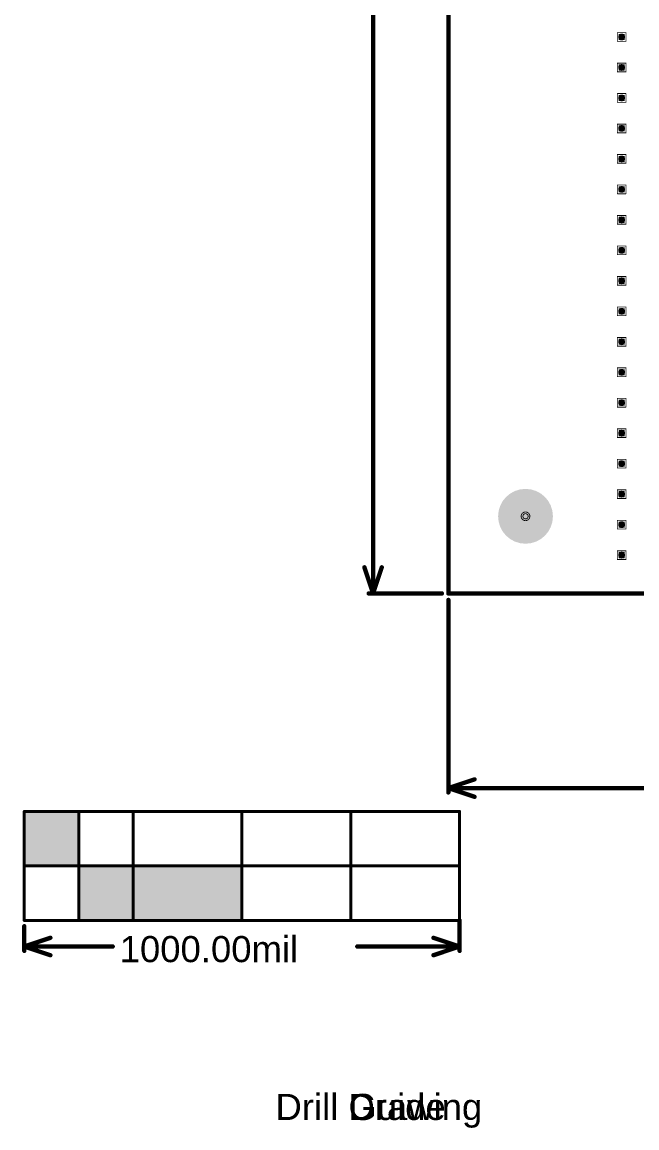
# Model space of a CAD drawing. Header units: millimetres. Extents: x -25 to 478, y -31 to 252.
# Drawn here: x -24.9 to 11, y -31.2 to 33.3 of the extents above; entities that cross this region are included whole.
import ezdxf

# ---------------------------------------------------------------- set-up
doc = ezdxf.new("R2010")
doc.units = ezdxf.units.MM
for name, color, linetype in [('DrillDrawing', 1, 'Continuous'), ('DrillGuide', 244, 'Continuous'), ('Mechanical1', 6, 'Continuous'), ('Mechanical2', 216, 'Continuous'), ('MultiLayer', 9, 'Continuous'), ('PadHoleLayer', 156, 'Continuous'), ('ViaHoleLayer', 16, 'Continuous')]:
    doc.layers.add(name, color=color, linetype=linetype)
doc.styles.add('Arial', font='', dxfattribs={"height": 0.2})
doc.styles.get('Arial').set_extended_font_data('Arial')

# ---------------------------------------------------------------- blocks, each defined once
blk = doc.blocks.new('NY_PMS_440_0025_PH_1518')
at = {"layer": 'MultiLayer'}
h = blk.add_hatch(color=9, dxfattribs=at)
edge = h.paths.add_edge_path()
edge.add_arc((0, 0), 1.6, 0, 360)
at = {"layer": 'PadHoleLayer'}
h = blk.add_hatch(color=156, dxfattribs=at)
edge = h.paths.add_edge_path()
edge.add_arc((0, 0), 1.6, 0, 360)

msp = doc.modelspace()

# ---------------------------------------------------------------- hatches: boundary and pattern name
at = {"layer": 'Mechanical2'}
for points in [[(-24.746, -15.897), (-21.571, -15.897), (-21.571, -12.722), (-24.746, -12.722)], [(-21.571, -19.072), (-12.046, -19.072), (-12.046, -15.897), (-21.571, -15.897)]]:
    msp.add_hatch(color=216, dxfattribs=at).paths.add_polyline_path(points)
at = {"layer": 'ViaHoleLayer'}
h = msp.add_hatch(color=16, dxfattribs=at)
edge = h.paths.add_edge_path()
edge.add_arc((10.109, 32.461), 0.2, 0, 360)
h = msp.add_hatch(color=16, dxfattribs=at)
edge = h.paths.add_edge_path()
edge.add_arc((10.109, 30.683), 0.2, 0, 360)
h = msp.add_hatch(color=16, dxfattribs=at)
edge = h.paths.add_edge_path()
edge.add_arc((10.109, 28.905), 0.2, 0, 360)
h = msp.add_hatch(color=16, dxfattribs=at)
edge = h.paths.add_edge_path()
edge.add_arc((10.109, 27.127), 0.2, 0, 360)
h = msp.add_hatch(color=16, dxfattribs=at)
edge = h.paths.add_edge_path()
edge.add_arc((10.109, 25.349), 0.2, 0, 360)
h = msp.add_hatch(color=16, dxfattribs=at)
edge = h.paths.add_edge_path()
edge.add_arc((10.109, 23.571), 0.2, 0, 360)
h = msp.add_hatch(color=16, dxfattribs=at)
edge = h.paths.add_edge_path()
edge.add_arc((10.109, 21.793), 0.2, 0, 360)
h = msp.add_hatch(color=16, dxfattribs=at)
edge = h.paths.add_edge_path()
edge.add_arc((10.109, 20.015), 0.2, 0, 360)
h = msp.add_hatch(color=16, dxfattribs=at)
edge = h.paths.add_edge_path()
edge.add_arc((10.109, 18.237), 0.2, 0, 360)
h = msp.add_hatch(color=16, dxfattribs=at)
edge = h.paths.add_edge_path()
edge.add_arc((10.109, 16.459), 0.2, 0, 360)
h = msp.add_hatch(color=16, dxfattribs=at)
edge = h.paths.add_edge_path()
edge.add_arc((10.109, 14.681), 0.2, 0, 360)
h = msp.add_hatch(color=16, dxfattribs=at)
edge = h.paths.add_edge_path()
edge.add_arc((10.109, 12.903), 0.2, 0, 360)
h = msp.add_hatch(color=16, dxfattribs=at)
edge = h.paths.add_edge_path()
edge.add_arc((10.109, 11.125), 0.2, 0, 360)
h = msp.add_hatch(color=16, dxfattribs=at)
edge = h.paths.add_edge_path()
edge.add_arc((10.109, 9.347), 0.2, 0, 360)
h = msp.add_hatch(color=16, dxfattribs=at)
edge = h.paths.add_edge_path()
edge.add_arc((10.109, 7.569), 0.2, 0, 360)
h = msp.add_hatch(color=16, dxfattribs=at)
edge = h.paths.add_edge_path()
edge.add_arc((10.109, 5.791), 0.2, 0, 360)
h = msp.add_hatch(color=16, dxfattribs=at)
edge = h.paths.add_edge_path()
edge.add_arc((10.109, 4.013), 0.2, 0, 360)
h = msp.add_hatch(color=16, dxfattribs=at)
edge = h.paths.add_edge_path()
edge.add_arc((10.109, 2.235), 0.2, 0, 360)

# ---------------------------------------------------------------- linework, layer by layer
at = {"layer": 'DrillDrawing', "const_width": 0.0508}
for points in [[(9.855, 32.715), (10.363, 32.715)], [(9.855, 32.207), (9.855, 32.715)], [(9.957, 32.614), (10.262, 32.614)], [(9.957, 32.309), (9.957, 32.614)], [(9.957, 32.309), (10.262, 32.309)], [(10.262, 32.309), (10.262, 32.614)], [(10.363, 32.207), (10.363, 32.715)], [(9.855, 32.207), (10.363, 32.207)], [(9.855, 30.937), (10.363, 30.937)], [(9.855, 30.429), (9.855, 30.937)], [(9.855, 30.429), (10.363, 30.429)], [(9.957, 30.836), (10.262, 30.836)], [(9.957, 30.531), (9.957, 30.836)], [(9.957, 30.531), (10.262, 30.531)], [(10.262, 30.531), (10.262, 30.836)], [(10.363, 30.429), (10.363, 30.937)], [(9.855, 29.159), (10.363, 29.159)], [(9.855, 28.651), (9.855, 29.159)], [(9.957, 29.058), (10.262, 29.058)], [(9.957, 28.753), (9.957, 29.058)], [(10.262, 28.753), (10.262, 29.058)], [(10.363, 28.651), (10.363, 29.159)], [(9.855, 28.651), (10.363, 28.651)], [(9.957, 28.753), (10.262, 28.753)], [(9.855, 27.381), (10.363, 27.381)], [(9.855, 26.873), (9.855, 27.381)], [(9.957, 27.28), (10.262, 27.28)], [(9.957, 26.975), (9.957, 27.28)], [(10.262, 26.975), (10.262, 27.28)], [(10.363, 26.873), (10.363, 27.381)], [(9.855, 26.873), (10.363, 26.873)], [(9.957, 26.975), (10.262, 26.975)], [(9.855, 25.603), (10.363, 25.603)], [(9.855, 25.095), (9.855, 25.603)], [(9.957, 25.502), (10.262, 25.502)], [(9.957, 25.197), (9.957, 25.502)], [(9.957, 25.197), (10.262, 25.197)], [(10.262, 25.197), (10.262, 25.502)], [(10.363, 25.095), (10.363, 25.603)], [(9.855, 25.095), (10.363, 25.095)], [(9.855, 23.825), (10.363, 23.825)], [(9.855, 23.317), (9.855, 23.825)], [(9.855, 23.317), (10.363, 23.317)], [(9.957, 23.724), (10.262, 23.724)], [(9.957, 23.419), (9.957, 23.724)], [(9.957, 23.419), (10.262, 23.419)], [(10.262, 23.419), (10.262, 23.724)], [(10.363, 23.317), (10.363, 23.825)], [(9.855, 22.047), (10.363, 22.047)], [(9.855, 21.539), (9.855, 22.047)], [(9.957, 21.946), (10.262, 21.946)], [(9.957, 21.641), (9.957, 21.946)], [(10.262, 21.641), (10.262, 21.946)], [(10.363, 21.539), (10.363, 22.047)], [(9.855, 21.539), (10.363, 21.539)], [(9.957, 21.641), (10.262, 21.641)], [(9.855, 20.269), (10.363, 20.269)], [(9.855, 19.761), (9.855, 20.269)], [(9.957, 20.168), (10.262, 20.168)], [(9.957, 19.863), (9.957, 20.168)], [(10.262, 19.863), (10.262, 20.168)], [(10.363, 19.761), (10.363, 20.269)], [(9.855, 19.761), (10.363, 19.761)], [(9.957, 19.863), (10.262, 19.863)], [(9.855, 18.491), (10.363, 18.491)], [(9.855, 17.983), (9.855, 18.491)], [(9.957, 18.39), (10.262, 18.39)], [(9.957, 18.085), (9.957, 18.39)], [(9.957, 18.085), (10.262, 18.085)], [(10.262, 18.085), (10.262, 18.39)], [(10.363, 17.983), (10.363, 18.491)], [(9.855, 17.983), (10.363, 17.983)], [(9.855, 16.713), (10.363, 16.713)], [(9.855, 16.205), (9.855, 16.713)], [(9.855, 16.205), (10.363, 16.205)], [(9.957, 16.612), (10.262, 16.612)], [(9.957, 16.307), (9.957, 16.612)], [(9.957, 16.307), (10.262, 16.307)], [(10.262, 16.307), (10.262, 16.612)], [(10.363, 16.205), (10.363, 16.713)], [(9.855, 14.935), (10.363, 14.935)], [(9.855, 14.427), (9.855, 14.935)], [(9.957, 14.834), (10.262, 14.834)], [(9.957, 14.529), (9.957, 14.834)], [(10.262, 14.529), (10.262, 14.834)], [(10.363, 14.427), (10.363, 14.935)], [(9.855, 14.427), (10.363, 14.427)], [(9.957, 14.529), (10.262, 14.529)], [(9.855, 13.157), (10.363, 13.157)], [(9.855, 12.649), (9.855, 13.157)], [(9.957, 13.056), (10.262, 13.056)], [(9.957, 12.751), (9.957, 13.056)], [(10.262, 12.751), (10.262, 13.056)], [(10.363, 12.649), (10.363, 13.157)], [(9.855, 12.649), (10.363, 12.649)], [(9.957, 12.751), (10.262, 12.751)], [(9.855, 11.379), (10.363, 11.379)], [(9.855, 10.871), (9.855, 11.379)], [(9.957, 11.278), (10.262, 11.278)], [(9.957, 10.973), (9.957, 11.278)], [(9.957, 10.973), (10.262, 10.973)], [(10.262, 10.973), (10.262, 11.278)], [(10.363, 10.871), (10.363, 11.379)], [(9.855, 10.871), (10.363, 10.871)], [(9.855, 9.601), (10.363, 9.601)], [(9.855, 9.093), (9.855, 9.601)], [(9.855, 9.093), (10.363, 9.093)], [(9.957, 9.5), (10.262, 9.5)], [(9.957, 9.195), (9.957, 9.5)], [(9.957, 9.195), (10.262, 9.195)], [(10.262, 9.195), (10.262, 9.5)], [(10.363, 9.093), (10.363, 9.601)], [(9.855, 7.823), (10.363, 7.823)], [(9.855, 7.315), (9.855, 7.823)], [(9.957, 7.722), (10.262, 7.722)], [(9.957, 7.417), (9.957, 7.722)], [(10.262, 7.417), (10.262, 7.722)], [(10.363, 7.315), (10.363, 7.823)], [(9.855, 7.315), (10.363, 7.315)], [(9.957, 7.417), (10.262, 7.417)], [(9.855, 6.045), (10.363, 6.045)], [(9.855, 5.537), (9.855, 6.045)], [(9.957, 5.944), (10.262, 5.944)], [(9.957, 5.639), (9.957, 5.944)], [(10.262, 5.639), (10.262, 5.944)], [(10.363, 5.537), (10.363, 6.045)], [(9.855, 5.537), (10.363, 5.537)], [(9.957, 5.639), (10.262, 5.639)], [(9.855, 4.267), (10.363, 4.267)], [(9.855, 3.759), (9.855, 4.267)], [(9.957, 4.166), (10.262, 4.166)], [(9.957, 3.861), (9.957, 4.166)], [(9.957, 3.861), (10.262, 3.861)], [(10.262, 3.861), (10.262, 4.166)], [(10.363, 3.759), (10.363, 4.267)], [(9.855, 3.759), (10.363, 3.759)], [(9.855, 2.489), (10.363, 2.489)], [(9.855, 1.981), (9.855, 2.489)], [(9.855, 1.981), (10.363, 1.981)], [(9.957, 2.388), (10.262, 2.388)], [(9.957, 2.083), (9.957, 2.388)], [(9.957, 2.083), (10.262, 2.083)], [(10.262, 2.083), (10.262, 2.388)], [(10.363, 1.981), (10.363, 2.489)]]:
    msp.add_lwpolyline(points, dxfattribs=at)
at = {"layer": 'DrillDrawing'}
for points, const_width in [([(9.842, 32.715, 1), (9.868, 32.715, 1)], 0.0254), ([(9.842, 32.715, 1), (9.868, 32.715, 1)], 0.0254), ([(9.944, 32.614, 1), (9.97, 32.614, 1)], 0.0254), ([(9.944, 32.614, 1), (9.97, 32.614, 1)], 0.0254), ([(9.944, 32.309, 1), (9.97, 32.309, 1)], 0.0254), ([(9.944, 32.309, 1), (9.97, 32.309, 1)], 0.0254), ([(10.249, 32.614, 1), (10.274, 32.614, 1)], 0.0254), ([(10.249, 32.614, 1), (10.274, 32.614, 1)], 0.0254), ([(10.249, 32.309, 1), (10.274, 32.309, 1)], 0.0254), ([(10.249, 32.309, 1), (10.274, 32.309, 1)], 0.0254), ([(10.351, 32.715, 1), (10.376, 32.715, 1)], 0.0254), ([(10.351, 32.715, 1), (10.376, 32.715, 1)], 0.0254), ([(9.842, 32.207, 1), (9.868, 32.207, 1)], 0.0254), ([(9.842, 32.207, 1), (9.868, 32.207, 1)], 0.0254), ([(10.351, 32.207, 1), (10.376, 32.207, 1)], 0.0254), ([(10.351, 32.207, 1), (10.376, 32.207, 1)], 0.0254), ([(9.842, 30.937, 1), (9.868, 30.937, 1)], 0.0254), ([(9.842, 30.937, 1), (9.868, 30.937, 1)], 0.0254), ([(9.842, 30.429, 1), (9.868, 30.429, 1)], 0.0254), ([(9.842, 30.429, 1), (9.868, 30.429, 1)], 0.0254), ([(9.944, 30.836, 1), (9.97, 30.836, 1)], 0.0254), ([(9.944, 30.836, 1), (9.97, 30.836, 1)], 0.0254), ([(9.944, 30.531, 1), (9.97, 30.531, 1)], 0.0254), ([(9.944, 30.531, 1), (9.97, 30.531, 1)], 0.0254), ([(10.249, 30.836, 1), (10.274, 30.836, 1)], 0.0254), ([(10.249, 30.836, 1), (10.274, 30.836, 1)], 0.0254), ([(10.249, 30.531, 1), (10.274, 30.531, 1)], 0.0254), ([(10.249, 30.531, 1), (10.274, 30.531, 1)], 0.0254), ([(10.351, 30.937, 1), (10.376, 30.937, 1)], 0.0254), ([(10.351, 30.937, 1), (10.376, 30.937, 1)], 0.0254), ([(10.351, 30.429, 1), (10.376, 30.429, 1)], 0.0254), ([(10.351, 30.429, 1), (10.376, 30.429, 1)], 0.0254), ([(9.842, 29.159, 1), (9.868, 29.159, 1)], 0.0254), ([(9.842, 29.159, 1), (9.868, 29.159, 1)], 0.0254), ([(9.944, 29.058, 1), (9.97, 29.058, 1)], 0.0254), ([(9.944, 29.058, 1), (9.97, 29.058, 1)], 0.0254), ([(10.249, 29.058, 1), (10.274, 29.058, 1)], 0.0254), ([(10.249, 29.058, 1), (10.274, 29.058, 1)], 0.0254), ([(10.351, 29.159, 1), (10.376, 29.159, 1)], 0.0254), ([(10.351, 29.159, 1), (10.376, 29.159, 1)], 0.0254), ([(9.842, 28.651, 1), (9.868, 28.651, 1)], 0.0254), ([(9.842, 28.651, 1), (9.868, 28.651, 1)], 0.0254), ([(9.944, 28.753, 1), (9.97, 28.753, 1)], 0.0254), ([(9.944, 28.753, 1), (9.97, 28.753, 1)], 0.0254), ([(10.249, 28.753, 1), (10.274, 28.753, 1)], 0.0254), ([(10.249, 28.753, 1), (10.274, 28.753, 1)], 0.0254), ([(10.351, 28.651, 1), (10.376, 28.651, 1)], 0.0254), ([(10.351, 28.651, 1), (10.376, 28.651, 1)], 0.0254), ([(9.842, 27.381, 1), (9.868, 27.381, 1)], 0.0254), ([(9.842, 27.381, 1), (9.868, 27.381, 1)], 0.0254), ([(9.944, 27.28, 1), (9.97, 27.28, 1)], 0.0254), ([(9.944, 27.28, 1), (9.97, 27.28, 1)], 0.0254), ([(10.249, 27.28, 1), (10.274, 27.28, 1)], 0.0254), ([(10.249, 27.28, 1), (10.274, 27.28, 1)], 0.0254), ([(10.351, 27.381, 1), (10.376, 27.381, 1)], 0.0254), ([(10.351, 27.381, 1), (10.376, 27.381, 1)], 0.0254), ([(9.842, 26.873, 1), (9.868, 26.873, 1)], 0.0254), ([(9.842, 26.873, 1), (9.868, 26.873, 1)], 0.0254), ([(9.944, 26.975, 1), (9.97, 26.975, 1)], 0.0254), ([(9.944, 26.975, 1), (9.97, 26.975, 1)], 0.0254), ([(10.249, 26.975, 1), (10.274, 26.975, 1)], 0.0254), ([(10.249, 26.975, 1), (10.274, 26.975, 1)], 0.0254), ([(10.351, 26.873, 1), (10.376, 26.873, 1)], 0.0254), ([(10.351, 26.873, 1), (10.376, 26.873, 1)], 0.0254), ([(9.842, 25.603, 1), (9.868, 25.603, 1)], 0.0254), ([(9.842, 25.603, 1), (9.868, 25.603, 1)], 0.0254), ([(9.944, 25.502, 1), (9.97, 25.502, 1)], 0.0254), ([(9.944, 25.502, 1), (9.97, 25.502, 1)], 0.0254), ([(9.944, 25.197, 1), (9.97, 25.197, 1)], 0.0254), ([(9.944, 25.197, 1), (9.97, 25.197, 1)], 0.0254), ([(10.249, 25.502, 1), (10.274, 25.502, 1)], 0.0254), ([(10.249, 25.502, 1), (10.274, 25.502, 1)], 0.0254), ([(10.249, 25.197, 1), (10.274, 25.197, 1)], 0.0254), ([(10.249, 25.197, 1), (10.274, 25.197, 1)], 0.0254), ([(10.351, 25.603, 1), (10.376, 25.603, 1)], 0.0254), ([(10.351, 25.603, 1), (10.376, 25.603, 1)], 0.0254), ([(9.842, 25.095, 1), (9.868, 25.095, 1)], 0.0254), ([(9.842, 25.095, 1), (9.868, 25.095, 1)], 0.0254), ([(10.351, 25.095, 1), (10.376, 25.095, 1)], 0.0254), ([(10.351, 25.095, 1), (10.376, 25.095, 1)], 0.0254), ([(9.842, 23.825, 1), (9.868, 23.825, 1)], 0.0254), ([(9.842, 23.825, 1), (9.868, 23.825, 1)], 0.0254), ([(9.842, 23.317, 1), (9.868, 23.317, 1)], 0.0254), ([(9.842, 23.317, 1), (9.868, 23.317, 1)], 0.0254), ([(9.944, 23.724, 1), (9.97, 23.724, 1)], 0.0254), ([(9.944, 23.724, 1), (9.97, 23.724, 1)], 0.0254), ([(9.944, 23.419, 1), (9.97, 23.419, 1)], 0.0254), ([(9.944, 23.419, 1), (9.97, 23.419, 1)], 0.0254), ([(10.249, 23.724, 1), (10.274, 23.724, 1)], 0.0254), ([(10.249, 23.724, 1), (10.274, 23.724, 1)], 0.0254), ([(10.249, 23.419, 1), (10.274, 23.419, 1)], 0.0254), ([(10.249, 23.419, 1), (10.274, 23.419, 1)], 0.0254), ([(10.351, 23.825, 1), (10.376, 23.825, 1)], 0.0254), ([(10.351, 23.825, 1), (10.376, 23.825, 1)], 0.0254), ([(10.351, 23.317, 1), (10.376, 23.317, 1)], 0.0254), ([(10.351, 23.317, 1), (10.376, 23.317, 1)], 0.0254), ([(9.842, 22.047, 1), (9.868, 22.047, 1)], 0.0254), ([(9.842, 22.047, 1), (9.868, 22.047, 1)], 0.0254), ([(9.944, 21.946, 1), (9.97, 21.946, 1)], 0.0254), ([(9.944, 21.946, 1), (9.97, 21.946, 1)], 0.0254), ([(10.249, 21.946, 1), (10.274, 21.946, 1)], 0.0254), ([(10.249, 21.946, 1), (10.274, 21.946, 1)], 0.0254), ([(10.351, 22.047, 1), (10.376, 22.047, 1)], 0.0254), ([(10.351, 22.047, 1), (10.376, 22.047, 1)], 0.0254), ([(9.842, 21.539, 1), (9.868, 21.539, 1)], 0.0254), ([(9.842, 21.539, 1), (9.868, 21.539, 1)], 0.0254), ([(9.944, 21.641, 1), (9.97, 21.641, 1)], 0.0254), ([(9.944, 21.641, 1), (9.97, 21.641, 1)], 0.0254), ([(10.249, 21.641, 1), (10.274, 21.641, 1)], 0.0254), ([(10.249, 21.641, 1), (10.274, 21.641, 1)], 0.0254), ([(10.351, 21.539, 1), (10.376, 21.539, 1)], 0.0254), ([(10.351, 21.539, 1), (10.376, 21.539, 1)], 0.0254), ([(9.842, 20.269, 1), (9.868, 20.269, 1)], 0.0254), ([(9.842, 20.269, 1), (9.868, 20.269, 1)], 0.0254), ([(9.944, 20.168, 1), (9.97, 20.168, 1)], 0.0254), ([(9.944, 20.168, 1), (9.97, 20.168, 1)], 0.0254), ([(10.249, 20.168, 1), (10.274, 20.168, 1)], 0.0254), ([(10.249, 20.168, 1), (10.274, 20.168, 1)], 0.0254), ([(10.351, 20.269, 1), (10.376, 20.269, 1)], 0.0254), ([(10.351, 20.269, 1), (10.376, 20.269, 1)], 0.0254), ([(9.842, 19.761, 1), (9.868, 19.761, 1)], 0.0254), ([(9.842, 19.761, 1), (9.868, 19.761, 1)], 0.0254), ([(9.944, 19.863, 1), (9.97, 19.863, 1)], 0.0254), ([(9.944, 19.863, 1), (9.97, 19.863, 1)], 0.0254), ([(10.249, 19.863, 1), (10.274, 19.863, 1)], 0.0254), ([(10.249, 19.863, 1), (10.274, 19.863, 1)], 0.0254), ([(10.351, 19.761, 1), (10.376, 19.761, 1)], 0.0254), ([(10.351, 19.761, 1), (10.376, 19.761, 1)], 0.0254), ([(9.842, 18.491, 1), (9.868, 18.491, 1)], 0.0254), ([(9.842, 18.491, 1), (9.868, 18.491, 1)], 0.0254), ([(9.944, 18.39, 1), (9.97, 18.39, 1)], 0.0254), ([(9.944, 18.39, 1), (9.97, 18.39, 1)], 0.0254), ([(9.944, 18.085, 1), (9.97, 18.085, 1)], 0.0254), ([(9.944, 18.085, 1), (9.97, 18.085, 1)], 0.0254), ([(10.249, 18.39, 1), (10.274, 18.39, 1)], 0.0254), ([(10.249, 18.39, 1), (10.274, 18.39, 1)], 0.0254), ([(10.249, 18.085, 1), (10.274, 18.085, 1)], 0.0254), ([(10.249, 18.085, 1), (10.274, 18.085, 1)], 0.0254), ([(10.351, 18.491, 1), (10.376, 18.491, 1)], 0.0254), ([(10.351, 18.491, 1), (10.376, 18.491, 1)], 0.0254), ([(9.842, 17.983, 1), (9.868, 17.983, 1)], 0.0254), ([(9.842, 17.983, 1), (9.868, 17.983, 1)], 0.0254), ([(10.351, 17.983, 1), (10.376, 17.983, 1)], 0.0254), ([(10.351, 17.983, 1), (10.376, 17.983, 1)], 0.0254), ([(9.842, 16.713, 1), (9.868, 16.713, 1)], 0.0254), ([(9.842, 16.713, 1), (9.868, 16.713, 1)], 0.0254), ([(9.842, 16.205, 1), (9.868, 16.205, 1)], 0.0254), ([(9.842, 16.205, 1), (9.868, 16.205, 1)], 0.0254), ([(9.944, 16.612, 1), (9.97, 16.612, 1)], 0.0254), ([(9.944, 16.612, 1), (9.97, 16.612, 1)], 0.0254), ([(9.944, 16.307, 1), (9.97, 16.307, 1)], 0.0254), ([(9.944, 16.307, 1), (9.97, 16.307, 1)], 0.0254), ([(10.249, 16.612, 1), (10.274, 16.612, 1)], 0.0254), ([(10.249, 16.612, 1), (10.274, 16.612, 1)], 0.0254), ([(10.249, 16.307, 1), (10.274, 16.307, 1)], 0.0254), ([(10.249, 16.307, 1), (10.274, 16.307, 1)], 0.0254), ([(10.351, 16.713, 1), (10.376, 16.713, 1)], 0.0254), ([(10.351, 16.713, 1), (10.376, 16.713, 1)], 0.0254), ([(10.351, 16.205, 1), (10.376, 16.205, 1)], 0.0254), ([(10.351, 16.205, 1), (10.376, 16.205, 1)], 0.0254), ([(9.842, 14.935, 1), (9.868, 14.935, 1)], 0.0254), ([(9.842, 14.935, 1), (9.868, 14.935, 1)], 0.0254), ([(9.944, 14.834, 1), (9.97, 14.834, 1)], 0.0254), ([(9.944, 14.834, 1), (9.97, 14.834, 1)], 0.0254), ([(10.249, 14.834, 1), (10.274, 14.834, 1)], 0.0254), ([(10.249, 14.834, 1), (10.274, 14.834, 1)], 0.0254), ([(10.351, 14.935, 1), (10.376, 14.935, 1)], 0.0254), ([(10.351, 14.935, 1), (10.376, 14.935, 1)], 0.0254), ([(9.842, 14.427, 1), (9.868, 14.427, 1)], 0.0254), ([(9.842, 14.427, 1), (9.868, 14.427, 1)], 0.0254), ([(9.944, 14.529, 1), (9.97, 14.529, 1)], 0.0254), ([(9.944, 14.529, 1), (9.97, 14.529, 1)], 0.0254), ([(10.249, 14.529, 1), (10.274, 14.529, 1)], 0.0254), ([(10.249, 14.529, 1), (10.274, 14.529, 1)], 0.0254), ([(10.351, 14.427, 1), (10.376, 14.427, 1)], 0.0254), ([(10.351, 14.427, 1), (10.376, 14.427, 1)], 0.0254), ([(9.842, 13.157, 1), (9.868, 13.157, 1)], 0.0254), ([(9.842, 13.157, 1), (9.868, 13.157, 1)], 0.0254), ([(9.944, 13.056, 1), (9.97, 13.056, 1)], 0.0254), ([(9.944, 13.056, 1), (9.97, 13.056, 1)], 0.0254), ([(10.249, 13.056, 1), (10.274, 13.056, 1)], 0.0254), ([(10.249, 13.056, 1), (10.274, 13.056, 1)], 0.0254), ([(10.351, 13.157, 1), (10.376, 13.157, 1)], 0.0254), ([(10.351, 13.157, 1), (10.376, 13.157, 1)], 0.0254), ([(9.842, 12.649, 1), (9.868, 12.649, 1)], 0.0254), ([(9.842, 12.649, 1), (9.868, 12.649, 1)], 0.0254), ([(9.944, 12.751, 1), (9.97, 12.751, 1)], 0.0254), ([(9.944, 12.751, 1), (9.97, 12.751, 1)], 0.0254), ([(10.249, 12.751, 1), (10.274, 12.751, 1)], 0.0254), ([(10.249, 12.751, 1), (10.274, 12.751, 1)], 0.0254), ([(10.351, 12.649, 1), (10.376, 12.649, 1)], 0.0254), ([(10.351, 12.649, 1), (10.376, 12.649, 1)], 0.0254), ([(9.842, 11.379, 1), (9.868, 11.379, 1)], 0.0254), ([(9.842, 11.379, 1), (9.868, 11.379, 1)], 0.0254), ([(9.944, 11.278, 1), (9.97, 11.278, 1)], 0.0254), ([(9.944, 11.278, 1), (9.97, 11.278, 1)], 0.0254), ([(9.944, 10.973, 1), (9.97, 10.973, 1)], 0.0254), ([(9.944, 10.973, 1), (9.97, 10.973, 1)], 0.0254), ([(10.249, 11.278, 1), (10.274, 11.278, 1)], 0.0254), ([(10.249, 11.278, 1), (10.274, 11.278, 1)], 0.0254), ([(10.249, 10.973, 1), (10.274, 10.973, 1)], 0.0254), ([(10.249, 10.973, 1), (10.274, 10.973, 1)], 0.0254), ([(10.351, 11.379, 1), (10.376, 11.379, 1)], 0.0254), ([(10.351, 11.379, 1), (10.376, 11.379, 1)], 0.0254), ([(9.842, 10.871, 1), (9.868, 10.871, 1)], 0.0254), ([(9.842, 10.871, 1), (9.868, 10.871, 1)], 0.0254), ([(10.351, 10.871, 1), (10.376, 10.871, 1)], 0.0254), ([(10.351, 10.871, 1), (10.376, 10.871, 1)], 0.0254), ([(9.842, 9.601, 1), (9.868, 9.601, 1)], 0.0254), ([(9.842, 9.601, 1), (9.868, 9.601, 1)], 0.0254), ([(9.842, 9.093, 1), (9.868, 9.093, 1)], 0.0254), ([(9.842, 9.093, 1), (9.868, 9.093, 1)], 0.0254), ([(9.944, 9.5, 1), (9.97, 9.5, 1)], 0.0254), ([(9.944, 9.5, 1), (9.97, 9.5, 1)], 0.0254), ([(9.944, 9.195, 1), (9.97, 9.195, 1)], 0.0254), ([(9.944, 9.195, 1), (9.97, 9.195, 1)], 0.0254), ([(10.249, 9.5, 1), (10.274, 9.5, 1)], 0.0254), ([(10.249, 9.5, 1), (10.274, 9.5, 1)], 0.0254), ([(10.249, 9.195, 1), (10.274, 9.195, 1)], 0.0254), ([(10.249, 9.195, 1), (10.274, 9.195, 1)], 0.0254), ([(10.351, 9.601, 1), (10.376, 9.601, 1)], 0.0254), ([(10.351, 9.601, 1), (10.376, 9.601, 1)], 0.0254), ([(10.351, 9.093, 1), (10.376, 9.093, 1)], 0.0254), ([(10.351, 9.093, 1), (10.376, 9.093, 1)], 0.0254), ([(9.842, 7.823, 1), (9.868, 7.823, 1)], 0.0254), ([(9.842, 7.823, 1), (9.868, 7.823, 1)], 0.0254), ([(9.944, 7.722, 1), (9.97, 7.722, 1)], 0.0254), ([(9.944, 7.722, 1), (9.97, 7.722, 1)], 0.0254), ([(10.249, 7.722, 1), (10.274, 7.722, 1)], 0.0254), ([(10.249, 7.722, 1), (10.274, 7.722, 1)], 0.0254), ([(10.351, 7.823, 1), (10.376, 7.823, 1)], 0.0254), ([(10.351, 7.823, 1), (10.376, 7.823, 1)], 0.0254), ([(9.842, 7.315, 1), (9.868, 7.315, 1)], 0.0254), ([(9.842, 7.315, 1), (9.868, 7.315, 1)], 0.0254), ([(9.944, 7.417, 1), (9.97, 7.417, 1)], 0.0254), ([(9.944, 7.417, 1), (9.97, 7.417, 1)], 0.0254), ([(10.249, 7.417, 1), (10.274, 7.417, 1)], 0.0254), ([(10.249, 7.417, 1), (10.274, 7.417, 1)], 0.0254), ([(10.351, 7.315, 1), (10.376, 7.315, 1)], 0.0254), ([(10.351, 7.315, 1), (10.376, 7.315, 1)], 0.0254), ([(9.842, 6.045, 1), (9.868, 6.045, 1)], 0.0254), ([(9.842, 6.045, 1), (9.868, 6.045, 1)], 0.0254), ([(9.944, 5.944, 1), (9.97, 5.944, 1)], 0.0254), ([(9.944, 5.944, 1), (9.97, 5.944, 1)], 0.0254), ([(10.249, 5.944, 1), (10.274, 5.944, 1)], 0.0254), ([(10.249, 5.944, 1), (10.274, 5.944, 1)], 0.0254), ([(10.351, 6.045, 1), (10.376, 6.045, 1)], 0.0254), ([(10.351, 6.045, 1), (10.376, 6.045, 1)], 0.0254), ([(9.842, 5.537, 1), (9.868, 5.537, 1)], 0.0254), ([(9.842, 5.537, 1), (9.868, 5.537, 1)], 0.0254), ([(9.944, 5.639, 1), (9.97, 5.639, 1)], 0.0254), ([(9.944, 5.639, 1), (9.97, 5.639, 1)], 0.0254), ([(10.249, 5.639, 1), (10.274, 5.639, 1)], 0.0254), ([(10.249, 5.639, 1), (10.274, 5.639, 1)], 0.0254), ([(10.351, 5.537, 1), (10.376, 5.537, 1)], 0.0254), ([(10.351, 5.537, 1), (10.376, 5.537, 1)], 0.0254), ([(4.754, 4.5, 1), (4.246, 4.5, 1)], 0.0508), ([(4.233, 4.5, 1), (4.259, 4.5, 1)], 0.0254), ([(4.652, 4.5, 1), (4.348, 4.5, 1)], 0.0508), ([(4.335, 4.5, 1), (4.36, 4.5, 1)], 0.0254), ([(4.64, 4.5, 1), (4.665, 4.5, 1)], 0.0254), ([(4.741, 4.5, 1), (4.767, 4.5, 1)], 0.0254), ([(9.842, 4.267, 1), (9.868, 4.267, 1)], 0.0254), ([(9.842, 4.267, 1), (9.868, 4.267, 1)], 0.0254), ([(9.944, 4.166, 1), (9.97, 4.166, 1)], 0.0254), ([(9.944, 4.166, 1), (9.97, 4.166, 1)], 0.0254), ([(9.944, 3.861, 1), (9.97, 3.861, 1)], 0.0254), ([(9.944, 3.861, 1), (9.97, 3.861, 1)], 0.0254), ([(10.249, 4.166, 1), (10.274, 4.166, 1)], 0.0254), ([(10.249, 4.166, 1), (10.274, 4.166, 1)], 0.0254), ([(10.249, 3.861, 1), (10.274, 3.861, 1)], 0.0254), ([(10.249, 3.861, 1), (10.274, 3.861, 1)], 0.0254), ([(10.351, 4.267, 1), (10.376, 4.267, 1)], 0.0254), ([(10.351, 4.267, 1), (10.376, 4.267, 1)], 0.0254), ([(9.842, 3.759, 1), (9.868, 3.759, 1)], 0.0254), ([(9.842, 3.759, 1), (9.868, 3.759, 1)], 0.0254), ([(10.351, 3.759, 1), (10.376, 3.759, 1)], 0.0254), ([(10.351, 3.759, 1), (10.376, 3.759, 1)], 0.0254), ([(9.842, 2.489, 1), (9.868, 2.489, 1)], 0.0254), ([(9.842, 2.489, 1), (9.868, 2.489, 1)], 0.0254), ([(9.842, 1.981, 1), (9.868, 1.981, 1)], 0.0254), ([(9.842, 1.981, 1), (9.868, 1.981, 1)], 0.0254), ([(9.944, 2.388, 1), (9.97, 2.388, 1)], 0.0254), ([(9.944, 2.388, 1), (9.97, 2.388, 1)], 0.0254), ([(9.944, 2.083, 1), (9.97, 2.083, 1)], 0.0254), ([(9.944, 2.083, 1), (9.97, 2.083, 1)], 0.0254), ([(10.249, 2.388, 1), (10.274, 2.388, 1)], 0.0254), ([(10.249, 2.388, 1), (10.274, 2.388, 1)], 0.0254), ([(10.249, 2.083, 1), (10.274, 2.083, 1)], 0.0254), ([(10.249, 2.083, 1), (10.274, 2.083, 1)], 0.0254), ([(10.351, 2.489, 1), (10.376, 2.489, 1)], 0.0254), ([(10.351, 2.489, 1), (10.376, 2.489, 1)], 0.0254), ([(10.351, 1.981, 1), (10.376, 1.981, 1)], 0.0254), ([(10.351, 1.981, 1), (10.376, 1.981, 1)], 0.0254)]:
    msp.add_lwpolyline(points, format="xyb", close=True, dxfattribs=dict(at, const_width=const_width))
at = {"layer": 'Mechanical1', "const_width": 0.254}
for points in [[(0, 0), (0, 210)], [(0, 0), (375, 0)]]:
    msp.add_lwpolyline(points, dxfattribs=at)
at = {"layer": 'Mechanical1', "const_width": 0.127}
msp.add_lwpolyline([(-0.064, 0, 1), (0.064, 0, 1)], format="xyb", close=True, dxfattribs=at)
msp.add_lwpolyline([(-0.064, 0, 1), (0.064, 0, 1)], format="xyb", close=True, dxfattribs=at)
at = {"layer": 'Mechanical2'}
for points, const_width in [([(-4.394, 0), (-4.394, 98.601)], 0.254), ([(-4.902, 1.524), (-4.394, 0)], 0.254), ([(-4.394, 0), (-3.886, 1.524)], 0.254), ([(-4.648, 0), (-0.381, 0)], 0.254), ([(0, -11.608), (0, -0.381)], 0.254), ([(0, -11.354), (1.524, -10.846)], 0.254), ([(0, -11.354), (1.524, -11.862)], 0.254), ([(0, -11.354), (180.974, -11.354)], 0.254), ([(-24.746, -12.722), (0.654, -12.722)], 0.178), ([(-24.746, -19.072), (-24.746, -12.722)], 0.178), ([(-21.571, -19.072), (-21.571, -12.722)], 0.178), ([(-18.396, -19.072), (-18.396, -12.722)], 0.178), ([(-12.046, -19.072), (-12.046, -12.722)], 0.178), ([(-5.696, -19.072), (-5.696, -12.722)], 0.178), ([(0.654, -19.072), (0.654, -12.722)], 0.178), ([(-24.746, -15.897), (0.654, -15.897)], 0.178), ([(-24.746, -20.85), (-24.746, -19.415)], 0.254), ([(-24.746, -19.072), (0.654, -19.072)], 0.178), ([(0.654, -20.85), (0.654, -19.072)], 0.254), ([(-24.746, -20.596), (-23.222, -20.088)], 0.254), ([(-0.87, -20.088), (0.654, -20.596)], 0.254), ([(-24.746, -20.596), (-23.222, -21.104)], 0.254), ([(-24.746, -20.596), (-19.588, -20.596)], 0.254), ([(-5.317, -20.596), (0.654, -20.596)], 0.254), ([(-0.87, -21.104), (0.654, -20.596)], 0.254)]:
    msp.add_lwpolyline(points, dxfattribs=dict(at, const_width=const_width))
for points, const_width in [([(-4.966, 1.524, 1), (-4.839, 1.524, 1)], 0.127), ([(-3.95, 1.524, 1), (-3.823, 1.524, 1)], 0.127), ([(-4.712, 0, 1), (-4.585, 0, 1)], 0.127), ([(-4.458, 0, 1), (-4.331, 0, 1)], 0.127), ([(-4.458, 0, 1), (-4.331, 0, 1)], 0.127), ([(-4.458, 0, 1), (-4.331, 0, 1)], 0.127), ([(-0.445, 0, 1), (-0.318, 0, 1)], 0.127), ([(-0.064, -0.381, 1), (0.064, -0.381, 1)], 0.127), ([(1.46, -10.846, 1), (1.587, -10.846, 1)], 0.127), ([(-0.064, -11.354, 1), (0.064, -11.354, 1)], 0.127), ([(-0.064, -11.354, 1), (0.064, -11.354, 1)], 0.127), ([(-0.064, -11.354, 1), (0.064, -11.354, 1)], 0.127), ([(-0.064, -11.608, 1), (0.064, -11.608, 1)], 0.127), ([(1.46, -11.862, 1), (1.587, -11.862, 1)], 0.127), ([(-24.791, -12.722, 1), (-24.702, -12.722, 1)], 0.0889), ([(-24.791, -12.722, 1), (-24.702, -12.722, 1)], 0.0889), ([(-21.616, -12.722, 1), (-21.527, -12.722, 1)], 0.0889), ([(-18.441, -12.722, 1), (-18.352, -12.722, 1)], 0.0889), ([(-12.091, -12.722, 1), (-12.002, -12.722, 1)], 0.0889), ([(-5.741, -12.722, 1), (-5.652, -12.722, 1)], 0.0889), ([(0.609, -12.722, 1), (0.698, -12.722, 1)], 0.0889), ([(0.609, -12.722, 1), (0.698, -12.722, 1)], 0.0889), ([(-24.791, -15.897, 1), (-24.702, -15.897, 1)], 0.0889), ([(0.609, -15.897, 1), (0.698, -15.897, 1)], 0.0889), ([(-24.81, -19.415, 1), (-24.683, -19.415, 1)], 0.127), ([(-24.791, -19.072, 1), (-24.702, -19.072, 1)], 0.0889), ([(-24.791, -19.072, 1), (-24.702, -19.072, 1)], 0.0889), ([(-21.616, -19.072, 1), (-21.527, -19.072, 1)], 0.0889), ([(-18.441, -19.072, 1), (-18.352, -19.072, 1)], 0.0889), ([(-12.091, -19.072, 1), (-12.002, -19.072, 1)], 0.0889), ([(-5.741, -19.072, 1), (-5.652, -19.072, 1)], 0.0889), ([(0.59, -19.072, 1), (0.717, -19.072, 1)], 0.127), ([(0.609, -19.072, 1), (0.698, -19.072, 1)], 0.0889), ([(0.609, -19.072, 1), (0.698, -19.072, 1)], 0.0889), ([(-23.286, -20.088, 1), (-23.159, -20.088, 1)], 0.127), ([(-0.934, -20.088, 1), (-0.807, -20.088, 1)], 0.127), ([(-24.81, -20.596, 1), (-24.683, -20.596, 1)], 0.127), ([(-24.81, -20.596, 1), (-24.683, -20.596, 1)], 0.127), ([(-24.81, -20.596, 1), (-24.683, -20.596, 1)], 0.127), ([(-19.651, -20.596, 1), (-19.524, -20.596, 1)], 0.127), ([(-5.381, -20.596, 1), (-5.254, -20.596, 1)], 0.127), ([(0.59, -20.596, 1), (0.717, -20.596, 1)], 0.127), ([(0.59, -20.596, 1), (0.717, -20.596, 1)], 0.127), ([(0.59, -20.596, 1), (0.717, -20.596, 1)], 0.127), ([(-24.81, -20.85, 1), (-24.683, -20.85, 1)], 0.127), ([(-23.286, -21.104, 1), (-23.159, -21.104, 1)], 0.127), ([(-0.934, -21.104, 1), (-0.807, -21.104, 1)], 0.127), ([(0.59, -20.85, 1), (0.717, -20.85, 1)], 0.127)]:
    msp.add_lwpolyline(points, format="xyb", close=True, dxfattribs=dict(at, const_width=const_width))

# ---------------------------------------------------------------- block references
msp.add_blockref('NY_PMS_440_0025_PH_1518', (4.5, 4.5))

# ---------------------------------------------------------------- texts
at = {"layer": 'DrillDrawing', "style": 'Arial'}
msp.add_text('Drill Drawing', height=1.524, rotation=360, dxfattribs=at).set_placement((-10.09, -30.717))
at = {"layer": 'DrillGuide', "style": 'Arial'}
msp.add_text('Drill Guide', height=1.524, rotation=360, dxfattribs=at).set_placement((-10.09, -30.717))
at = {"layer": 'Mechanical2', "style": 'Arial'}
msp.add_text('1000.00mil', height=1.524, dxfattribs=at).set_placement((-19.181, -21.51))

doc.saveas('drawing.dxf')
